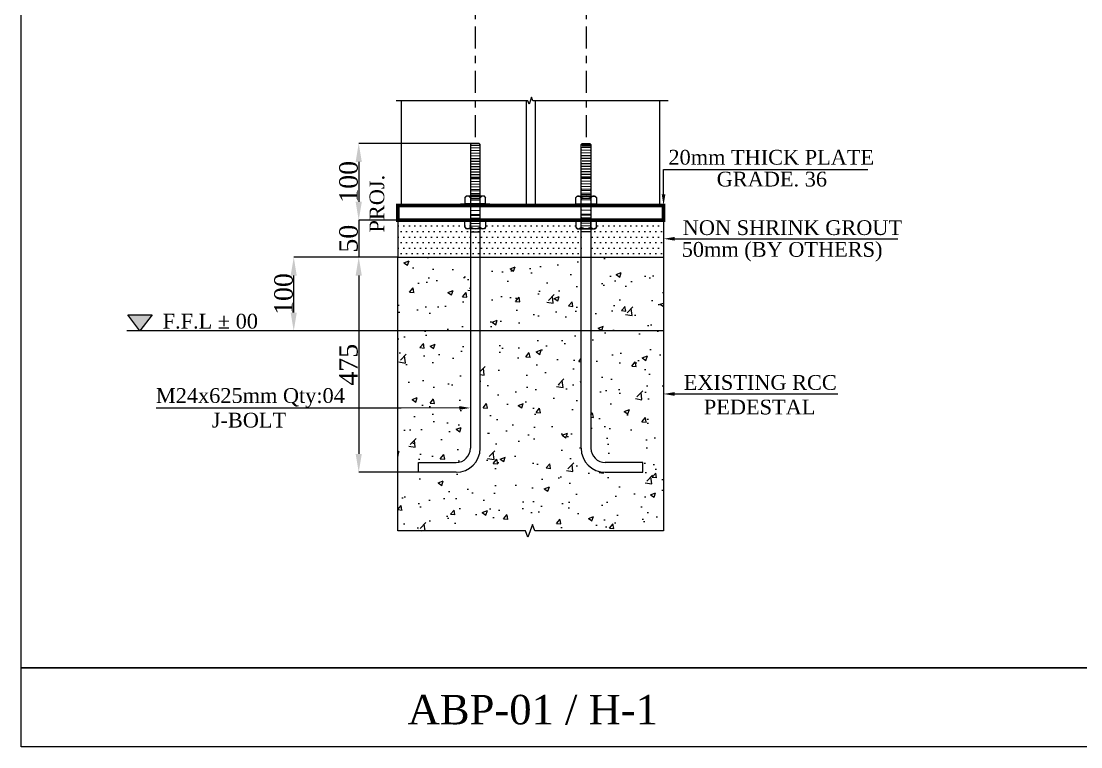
# Model space of a CAD drawing. Header units: millimetres. Extents: x 0 to 13151789, y -1482478 to 0.
# Drawn here: x 12765204 to 12766638, y -1279091 to -1278108 of the extents above; entities that cross this region are included whole.
import ezdxf

# ---------------------------------------------------------------- set-up
doc = ezdxf.new("R2010")
doc.units = ezdxf.units.MM
doc.header["$LTSCALE"] = 0.4
doc.header["$MEASUREMENT"] = 0
doc.header["$PDMODE"] = 66
doc.linetypes.add('XKITLINE03', pattern=[6, 3, -1, 1, -1])
doc.layers.get('0').update_dxf_attribs({"lineweight": 0})
doc.layers.get('Defpoints').update_dxf_attribs({"lineweight": 0})
for name, color, linetype, lineweight in [('2', 3, 'Continuous', 0), ('Bolt', 255, 'Continuous', 0), ('Layer 1', 7, 'Continuous', 0), ('MISCEL', 7, 'Continuous', 0), ('Other object type', 1, 'Continuous', 0), ('Outer Line', 1, 'Continuous', 0), ('TEXT', 7, 'Continuous', 0)]:
    doc.layers.add(name, color=color, linetype=linetype, lineweight=lineweight)
doc.styles.add('style2', font='ARIALN.TTF')
doc.styles.add('TNROMAN', font='times.ttf')
doc.dimstyles.new('shahid', dxfattribs={"dimtxt": 37.0005, "dimasz": 20, "dimexe": 8, "dimexo": 10, "dimgap": 5, "dimtad": 3, "dimdec": 0, "dimrnd": 1, "dimzin": 0, "dimdsep": 46, "dimtxsty": 'style2', "dimcen": 0.09, "dimclrt": 1, "dimadec": 0, "dimazin": 0, "dimtfac": 1, "dimtdec": 0, "dimtix": 1, "dimtmove": 1, "dimatfit": 3, "dimfxl": 1, "dimtolj": 1, "dimtzin": 0, "dimlwd": 5, "dimlwe": 5, "dimarcsym": 0})

# ---------------------------------------------------------------- blocks, each defined once
blk = doc.blocks.new('*D153')
at = {"layer": 'Defpoints', "color": 0, "lineweight": 0, "transparency": 16777216}
for p in [(12765818.4, -1278273.5), (12765660.6, -1278377.5), (12765818.4, -1278377.5)]:
    blk.add_point(p, dxfattribs=at)
at = {"layer": 'Layer 1', "color": 8, "lineweight": 5, "transparency": 16777216}
for p, q in [((12765818.4, -1278273.5), (12765660.6, -1278273.5)), ((12765660.6, -1278298.5), (12765660.6, -1278352.5)), ((12765818.4, -1278377.5), (12765660.6, -1278377.5))]:
    blk.add_line(p, q, dxfattribs=at)
at = {"layer": 'Layer 1', "color": 8, "lineweight": 0, "transparency": 16777216}
for points in [[(12765656.4, -1278298.5), (12765664.8, -1278298.5), (12765660.6, -1278273.5)], [(12765656.4, -1278352.5), (12765664.8, -1278352.5), (12765660.6, -1278377.5)]]:
    blk.add_solid(points, dxfattribs=at)
at = {"layer": 'Layer 1', "color": 1, "lineweight": 0, "transparency": 16777216, "insert": (12765646.9, -1278325.5), "char_height": 25, "attachment_point": 5, "rotation": 90, "style": 'TNROMAN'}
blk.add_mtext('\\A1;100', dxfattribs=at)
blk = doc.blocks.new('*D154')
at = {"layer": 'Defpoints', "color": 0, "lineweight": 0, "transparency": 16777216}
for p in [(12765825.9, -1278377.5), (12765660.6, -1278427.5), (12765713.4, -1278427.5)]:
    blk.add_point(p, dxfattribs=at)
at = {"layer": 'Layer 1', "color": 8, "lineweight": 5, "transparency": 16777216}
for p, q in [((12765825.9, -1278377.5), (12765660.6, -1278377.5)), ((12765660.6, -1278377.5), (12765660.6, -1278427.5)), ((12765713.4, -1278427.5), (12765660.6, -1278427.5))]:
    blk.add_line(p, q, dxfattribs=at)
at = {"layer": 'Layer 1', "color": 1, "lineweight": 0, "transparency": 16777216, "insert": (12765646.9, -1278402.5), "char_height": 25, "attachment_point": 5, "rotation": 90, "style": 'TNROMAN'}
blk.add_mtext('\\A1;50', dxfattribs=at)
blk = doc.blocks.new('*D139')
at = {"layer": 'Defpoints', "color": 0, "lineweight": 0, "transparency": 16777216}
for p in [(12765713.4, -1278427.5), (12765660.6, -1278718.9), (12765741.4, -1278718.9)]:
    blk.add_point(p, dxfattribs=at)
at = {"layer": 'Layer 1', "color": 8, "lineweight": 5, "transparency": 16777216}
for p, q in [((12765713.4, -1278427.5), (12765660.6, -1278427.5)), ((12765660.6, -1278452.5), (12765660.6, -1278693.9)), ((12765741.4, -1278718.9), (12765660.6, -1278718.9))]:
    blk.add_line(p, q, dxfattribs=at)
at = {"layer": 'Layer 1', "color": 8, "lineweight": 0, "transparency": 16777216}
for points in [[(12765656.4, -1278452.5), (12765664.8, -1278452.5), (12765660.6, -1278427.5)], [(12765656.4, -1278693.9), (12765664.8, -1278693.9), (12765660.6, -1278718.9)]]:
    blk.add_solid(points, dxfattribs=at)
at = {"layer": 'Layer 1', "color": 1, "lineweight": 0, "transparency": 16777216, "insert": (12765646.8, -1278573.2), "char_height": 25, "attachment_point": 5, "rotation": 90, "style": 'TNROMAN'}
blk.add_mtext('\\A1;475', dxfattribs=at)
blk = doc.blocks.new('*D152')
at = {"layer": 'Defpoints', "color": 0, "lineweight": 0, "transparency": 16777216}
for p in [(12765572.6, -1278427.5), (12765713.4, -1278427.5), (12765710.1, -1278527.5)]:
    blk.add_point(p, dxfattribs=at)
at = {"layer": 'Layer 1', "color": 8, "lineweight": 5, "transparency": 16777216}
for p, q in [((12765713.4, -1278427.5), (12765572.6, -1278427.5)), ((12765572.6, -1278502.5), (12765572.6, -1278452.5)), ((12765710.1, -1278527.5), (12765572.6, -1278527.5))]:
    blk.add_line(p, q, dxfattribs=at)
at = {"layer": 'Layer 1', "color": 8, "lineweight": 0, "transparency": 16777216}
for points in [[(12765568.4, -1278452.5), (12765576.7, -1278452.5), (12765572.6, -1278427.5)], [(12765568.4, -1278502.5), (12765576.7, -1278502.5), (12765572.6, -1278527.5)]]:
    blk.add_solid(points, dxfattribs=at)
at = {"layer": 'Layer 1', "color": 1, "lineweight": 0, "transparency": 16777216, "insert": (12765558.9, -1278477.5), "char_height": 25, "attachment_point": 5, "rotation": 90, "style": 'TNROMAN'}
blk.add_mtext('\\A1;100', dxfattribs=at)

msp = doc.modelspace()

# ---------------------------------------------------------------- hatches: boundary and pattern name
at = {"layer": 'Bolt', "linetype": 'Continuous', "lineweight": 0, "ltscale": 20}
h = msp.add_hatch(dxfattribs=at)
h.set_pattern_fill('DOTS', color=4, scale=120)
h.set_pattern_definition([(0, (5160631.653, -1963765.2475), (3.75, 7.5), [0, -7.5])])
h.paths.add_polyline_path([(12765825.1, -1278389), (12765817, -1278389), (12765817.8, -1278389, -0.144378), (12765811.8, -1278386.9), (12765811.8, -1278378.2), (12765825.1, -1278378), (12765825.1, -1278377.5), (12765713.4, -1278377.5), (12765713.4, -1278427.5), (12765825.1, -1278427.5)])
h.paths.add_polyline_path([(12765805.2, -1278387.9, -0.076214), (12765804.4, -1278386.9)], flags=16)
h.paths.add_polyline_path([(12765961.8, -1278389), (12765956.2, -1278389), (12765955.3, -1278388, -0.085805), (12765954.4, -1278386.9), (12765954.4, -1278378.5), (12765961.8, -1278378.5), (12765961.8, -1278377.5), (12765825.1, -1278377.5), (12765825.1, -1278378.5), (12765832.5, -1278378.5), (12765832.5, -1278386.9, -0.085805), (12765831.6, -1278388), (12765830.7, -1278389), (12765825.1, -1278389), (12765825.1, -1278427.5), (12765961.8, -1278427.5)])
h.paths.add_polyline_path([(12766073.4, -1278377.5), (12765975.1, -1278377.5), (12765975.1, -1278378.5), (12765982.5, -1278378.5), (12765982.5, -1278386.9, -0.076214), (12765981.7, -1278387.9), (12765980.8, -1278389), (12765975.1, -1278389), (12765975.1, -1278427.5), (12766073.4, -1278427.5)])
at = {"layer": 'Other object type', "lineweight": 0, "transparency": 33554526}
h = msp.add_hatch(dxfattribs=at)
h.set_pattern_fill('AR-CONC', color=255, scale=10)
h.set_pattern_definition([(50, (5159167.433, -1961807.455), (71.72601826, -6.2752135), [7.5, -82.5]), (355, (5159167.43, -1961807.455), (-13.87513336, 75.2192134), [6, -66]), (100.4514445, (5159173.41, -1961807.98), (57.8508847, 68.9439991), [6.3740192, -70.1142112]), (46.1842, (5159167.43, -1961787.455), (106.7241331, -16.5519281), [11.25, -123.75]), (96.6356355, (5159176.33, -1961788.83), (93.4661946, 97.4118601), [9.5610342, -105.171376]), (351.184164, (5159167.43, -1961787.46), (93.4661945, 97.41186), [9, -99.0000001]), (21, (5159177.433, -1961792.455), (59.6907052, -40.26188907), [7.5, -82.5]), (326, (5159177.43, -1961792.455), (24.3315332, 72.5150045), [6, -66]), (71.4514447, (5159182.41, -1961795.81), (84.0222377, 32.2531153), [6.374019, -70.1142112]), (37.5, (5159167.433, -1961807.455), (1.21598553, 33.28938538), [0, -65.2, 0, -67, 0, -66.25]), (7.5, (5159167.433, -1961807.455), (26.30695374, 39.44117119), [0, -38.2, 0, -63.7, 0, -25.25]), (327.5, (5159145.133, -1961807.455), (53.38224362, -2.25548717), [0, -25, 0, -78, 0, -103.5]), (317.5, (5159135.133, -1961807.455), (58.31861693, 10.01049823), [0, -32.5, 0, -51.8, 0, -73.5])])
h.paths.add_polyline_path([(12765961.8, -1278427.5), (12765825.1, -1278427.5), (12765825.1, -1278686.3, -0.414217), (12765792.5, -1278718.9), (12765741.4, -1278718.9), (12765741.4, -1278705.7), (12765792.5, -1278705.7, 0.414218), (12765811.8, -1278686.3), (12765811.8, -1278427.5), (12765713.4, -1278427.5), (12765713.4, -1278798.1), (12765886.5, -1278798.1), (12765889.7, -1278806.9), (12765896.1, -1278789.4), (12765899.3, -1278798.1), (12766073.4, -1278798.1), (12766073.4, -1278427.5), (12765975.1, -1278427.5), (12765975.1, -1278686.3, 0.414209), (12765994.4, -1278705.7), (12766045.5, -1278705.7), (12766045.5, -1278718.9), (12765994.4, -1278718.9, -0.41421), (12765961.8, -1278686.3)])
at = {"layer": 'Other object type', "lineweight": 0}
h = msp.add_hatch(color=4, dxfattribs=at)
h.dxf.hatch_style = 1
h.paths.add_polyline_path([(12765348, -1278505.4), (12765364.4, -1278527.5), (12765380.8, -1278505.4)])

# ---------------------------------------------------------------- linework, layer by layer
at = {"color": 8, "linetype": 'XKITLINE03', "lineweight": 0, "ltscale": 25}
for p, q in [((12765818.4, -1277875), (12765818.4, -1278273.5)), ((12765968.4, -1277875), (12765968.4, -1278273.5))]:
    msp.add_line(p, q, dxfattribs=at)
at = {"lineweight": 0}
msp.add_lwpolyline([(12765796.8, -1278631.7), (12765718.1, -1278632), (12765386.2, -1278632)], dxfattribs=at)
msp.add_solid([(12765796.8, -1278629.2), (12765811.8, -1278631.7), (12765796.8, -1278634.2)], dxfattribs=at)
at = {"layer": '2', "lineweight": 0}
for p, q in [((12765718.4, -1278357.5), (12765718.4, -1278215.6)), ((12765887.4, -1278215.6), (12765887.4, -1278357.5)), ((12765899.4, -1278215.6), (12765899.4, -1278357.5)), ((12766068.4, -1278357.5), (12766068.4, -1278215.6)), ((12765713.4, -1278357.5), (12766073.4, -1278357.5)), ((12765713.4, -1278357.5), (12765713.4, -1278377.5)), ((12766073.4, -1278357.5), (12766073.4, -1278377.5)), ((12765713.4, -1278377.5), (12766073.4, -1278377.5))]:
    msp.add_line(p, q, dxfattribs=at)
msp.add_lwpolyline([(12766079.7, -1278215.6), (12765896.3, -1278215.6), (12765894.6, -1278210.9), (12765891.2, -1278220.2), (12765889.5, -1278215.6), (12765711.2, -1278215.6)], dxfattribs=at)
at = {"layer": '2', "lineweight": 0, "const_width": 5}
msp.add_lwpolyline([(12766073.4, -1278377.5), (12765713.4, -1278377.5), (12765713.4, -1278357.5), (12766073.4, -1278357.5)], close=True, dxfattribs=at)
at = {"layer": 'Bolt', "color": 4, "linetype": 'Continuous', "lineweight": 0, "ltscale": 20}
for p, q in [((12765804.6, -1278379.3), (12765804.6, -1278379.3)), ((12765832.7, -1278379.3), (12765832.7, -1278379.3)), ((12765806.2, -1278388.7), (12765806.2, -1278388.7)), ((12765809.3, -1278388.7), (12765809.3, -1278388.7)), ((12765812.4, -1278388.7), (12765812.4, -1278388.7)), ((12765815.5, -1278388.7), (12765815.5, -1278388.7)), ((12765968.7, -1278388.7), (12765968.7, -1278388.7))]:
    msp.add_line(p, q, dxfattribs=at)
at = {"layer": 'Bolt', "linetype": 'ByBlock', "lineweight": 0, "ltscale": 20}
for points in [[(12766073.4, -1278342.5), (12766073.4, -1278308.8), (12766350.2, -1278308.8)], [(12766088.4, -1278402.6), (12766136.1, -1278402.6), (12766390.8, -1278402.6)], [(12766088.4, -1278612.8), (12766105.9, -1278612.8), (12766309.2, -1278612.8)]]:
    msp.add_lwpolyline(points, dxfattribs=at)
at = {"layer": 'Bolt', "lineweight": 0, "ltscale": 20}
for points in [[(12766075.9, -1278342.5), (12766073.4, -1278357.5), (12766070.9, -1278342.5)], [(12766088.4, -1278405.1), (12766073.4, -1278402.6), (12766088.4, -1278400.1)], [(12766088.4, -1278615.3), (12766073.4, -1278612.8), (12766088.4, -1278610.3)]]:
    msp.add_solid(points, dxfattribs=at)
at = {"layer": 'MISCEL', "lineweight": 0}
for p, q in [((12765813.4, -1278273.5), (12765811.8, -1278275)), ((12765811.8, -1278275), (12765811.8, -1278686.3)), ((12765811.8, -1278276), (12765824.9, -1278275.8)), ((12765811.8, -1278279.4), (12765825.1, -1278279.2)), ((12765812.2, -1278275.8), (12765823.5, -1278275.6)), ((12765812.3, -1278283), (12765825.1, -1278282.8)), ((12765823.5, -1278273.5), (12765813.4, -1278273.5)), ((12765825.1, -1278275), (12765823.5, -1278273.5)), ((12765825.1, -1278686.3), (12765825.1, -1278275)), ((12765961.8, -1278275), (12765963.4, -1278273.5)), ((12765961.8, -1278686.3), (12765961.8, -1278275)), ((12765975.1, -1278276), (12765962, -1278275.8)), ((12765975.2, -1278279.4), (12765962, -1278279.2)), ((12765974.2, -1278283), (12765962.9, -1278282.8)), ((12765974.3, -1278277.5), (12765963, -1278277.3)), ((12765963.4, -1278273.5), (12765973.5, -1278273.5)), ((12765973.5, -1278273.5), (12765975.1, -1278275)), ((12765975.1, -1278275), (12765975.1, -1278686.3)), ((12765811.8, -1278286.7), (12765825.1, -1278286.4)), ((12765811.8, -1278293.9), (12765825.1, -1278293.7)), ((12765812.4, -1278290.3), (12765825.1, -1278290)), ((12765812.6, -1278297.5), (12765825.1, -1278297.3)), ((12765975.2, -1278286.6), (12765962, -1278286.4)), ((12765975.3, -1278293.9), (12765962.1, -1278293.7)), ((12765974.2, -1278290.3), (12765962.9, -1278290.1)), ((12765974.3, -1278297.5), (12765963, -1278297.3)), ((12765811.8, -1278301.2), (12765824.9, -1278300.9)), ((12765811.8, -1278308.4), (12765825.1, -1278308.2)), ((12765812.7, -1278304.8), (12765824, -1278304.6)), ((12765812.8, -1278312), (12765824.1, -1278311.8)), ((12765975.1, -1278308.4), (12765961.8, -1278308.2)), ((12765975.2, -1278301.2), (12765962, -1278300.9)), ((12765974.1, -1278312), (12765962.7, -1278311.8)), ((12765974.2, -1278304.8), (12765962.9, -1278304.6)), ((12765811.8, -1278315.7), (12765825.1, -1278315.4)), ((12765811.8, -1278324.9), (12765825.1, -1278324.6)), ((12765812.7, -1278321.2), (12765824, -1278321)), ((12765812.8, -1278319.3), (12765824.1, -1278319.1)), ((12765975.1, -1278315.7), (12765961.8, -1278315.4)), ((12765975.1, -1278324.9), (12765961.8, -1278324.6)), ((12765974.1, -1278319.3), (12765962.7, -1278319.1)), ((12765974.2, -1278321.2), (12765962.9, -1278321)), ((12765811.8, -1278332.1), (12765825.1, -1278331.9)), ((12765812.8, -1278328.5), (12765824.1, -1278328.3)), ((12765812.8, -1278335.7), (12765824.1, -1278335.5)), ((12765812.8, -1278337.6), (12765824.1, -1278337.4)), ((12765975.1, -1278332.1), (12765961.8, -1278331.9)), ((12765974.1, -1278328.5), (12765962.7, -1278328.3)), ((12765974.1, -1278335.7), (12765962.7, -1278335.5)), ((12765974.1, -1278337.6), (12765962.7, -1278337.4)), ((12765804.4, -1278346.9), (12765806.1, -1278344.8)), ((12765804.4, -1278346.9), (12765804.4, -1278355.3)), ((12765830.7, -1278344.8), (12765806.1, -1278344.8)), ((12765811.6, -1278345.6), (12765824.9, -1278345.3)), ((12765811.8, -1278341.3), (12765825.1, -1278341)), ((12765811.8, -1278343.2), (12765825.1, -1278342.9)), ((12765811.8, -1278351.9), (12765811.8, -1278360.8)), ((12765812, -1278348.1), (12765825.2, -1278347.9)), ((12765812.8, -1278350.2), (12765824.1, -1278350)), ((12765832.5, -1278346.9), (12765830.7, -1278344.8)), ((12765832.5, -1278355.3), (12765832.5, -1278346.9)), ((12765954.4, -1278346.9), (12765956.2, -1278344.8)), ((12765954.4, -1278355.3), (12765954.4, -1278346.9)), ((12765956.2, -1278344.8), (12765980.8, -1278344.8)), ((12765974.9, -1278348.1), (12765961.7, -1278347.9)), ((12765975.1, -1278341.3), (12765961.8, -1278341)), ((12765975.1, -1278343.2), (12765961.8, -1278342.9)), ((12765975.2, -1278345.6), (12765962, -1278345.3)), ((12765974.1, -1278350.2), (12765962.7, -1278350)), ((12765975.1, -1278351.9), (12765975.1, -1278360.8)), ((12765982.5, -1278346.9), (12765980.8, -1278344.8)), ((12765982.5, -1278346.9), (12765982.5, -1278355.3)), ((12765838.3, -1278355.8), (12765798.6, -1278355.8)), ((12765798.6, -1278357.5), (12765798.6, -1278355.8)), ((12765838.3, -1278357.5), (12765798.6, -1278357.5)), ((12765803.2, -1278355.8), (12765803.2, -1278357.5)), ((12765832.5, -1278355.3), (12765804.4, -1278355.3)), ((12765812.9, -1278364.1), (12765824.2, -1278363.9)), ((12765833.7, -1278355.8), (12765833.7, -1278357.5)), ((12765838.3, -1278357.5), (12765838.3, -1278355.8)), ((12765948.6, -1278355.8), (12765988.3, -1278355.8)), ((12765948.6, -1278357.5), (12765948.6, -1278355.8)), ((12765948.6, -1278357.5), (12765988.3, -1278357.5)), ((12765953.2, -1278355.8), (12765953.2, -1278357.5)), ((12765954.4, -1278355.3), (12765982.5, -1278355.3)), ((12765974, -1278364.1), (12765962.7, -1278363.9)), ((12765983.7, -1278355.8), (12765983.7, -1278357.5)), ((12765988.3, -1278357.5), (12765988.3, -1278355.8)), ((12765832.5, -1278378.5), (12765804.4, -1278378.5)), ((12765804.4, -1278386.9), (12765804.4, -1278378.5)), ((12765811.8, -1278369.8), (12765825.1, -1278369.6)), ((12765811.8, -1278371), (12765825.1, -1278370.7)), ((12765811.8, -1278378.2), (12765825.1, -1278378)), ((12765811.8, -1278386.9), (12765811.8, -1278378.5)), ((12765812.9, -1278374.6), (12765824.2, -1278374.4)), ((12765812.9, -1278381.8), (12765824.2, -1278381.6)), ((12765832.5, -1278378.5), (12765832.5, -1278386.9)), ((12765954.4, -1278378.5), (12765982.5, -1278378.5)), ((12765954.4, -1278378.5), (12765954.4, -1278386.9)), ((12765975.1, -1278369.8), (12765961.8, -1278369.6)), ((12765975.1, -1278371), (12765961.8, -1278370.7)), ((12765975.1, -1278378.2), (12765961.8, -1278378)), ((12765974, -1278374.6), (12765962.7, -1278374.4)), ((12765974, -1278381.8), (12765962.7, -1278381.6)), ((12765975.1, -1278386.9), (12765975.1, -1278378.5)), ((12765982.5, -1278386.9), (12765982.5, -1278378.5)), ((12765804.4, -1278386.9), (12765806.1, -1278389)), ((12765830.7, -1278389), (12765806.1, -1278389)), ((12765811.8, -1278385.5), (12765825.1, -1278385.2)), ((12765811.8, -1278393.3), (12765825.1, -1278393.1)), ((12765812.9, -1278389.1), (12765824.2, -1278388.9)), ((12765832.5, -1278386.9), (12765830.7, -1278389)), ((12765954.4, -1278386.9), (12765956.2, -1278389)), ((12765956.2, -1278389), (12765980.8, -1278389)), ((12765975.1, -1278385.5), (12765961.8, -1278385.2)), ((12765975.1, -1278393.3), (12765961.8, -1278393.1)), ((12765974, -1278389.1), (12765962.7, -1278388.9)), ((12765982.5, -1278386.9), (12765980.8, -1278389)), ((12765741.4, -1278718.9), (12765741.4, -1278705.7)), ((12765741.4, -1278705.7), (12765792.5, -1278705.7)), ((12766045.5, -1278705.7), (12765994.4, -1278705.7)), ((12766045.5, -1278718.9), (12766045.5, -1278705.7)), ((12765792.5, -1278718.9), (12765741.4, -1278718.9)), ((12765994.4, -1278718.9), (12766045.5, -1278718.9))]:
    msp.add_line(p, q, dxfattribs=at)
for centre, radius, start, end in [((12765808.1, -1278349.1), 4.3, 30.159, 149.841), ((12765818.4, -1278356), 11.3, 54.1244, 125.8756), ((12765828.8, -1278349.1), 4.3, 30.159, 149.841), ((12765958.1, -1278349.1), 4.3, 30.159, 149.841), ((12765968.4, -1278356), 11.3, 54.1244, 125.8756), ((12765978.8, -1278349.1), 4.3, 30.159, 149.841), ((12765808.1, -1278384.7), 4.3, 210.159, 329.841), ((12765818.4, -1278377.7), 11.3, 234.1244, 305.8756), ((12765828.8, -1278384.7), 4.3, 210.159, 329.841), ((12765958.1, -1278384.7), 4.3, 210.159, 329.841), ((12765968.4, -1278377.7), 11.3, 234.1244, 305.8756), ((12765978.8, -1278384.7), 4.3, 210.159, 329.841), ((12765792.5, -1278686.3), 32.6, 270, 0), ((12765792.5, -1278686.3), 19.3, 270, 0), ((12765994.4, -1278686.3), 32.6, 180, 270), ((12765994.4, -1278686.3), 19.3, 180, 270)]:
    msp.add_arc(centre, radius, start, end, dxfattribs=at)
at = {"layer": 'Other object type', "color": 255, "lineweight": 0, "transparency": 33554526}
msp.add_line((12766073.4, -1278527.5), (12765346.7, -1278527.5), dxfattribs=at)
msp.add_lwpolyline([(12766073.4, -1278427.5), (12766073.4, -1278798.1), (12765899.3, -1278798.1), (12765896.1, -1278789.4), (12765889.7, -1278806.9), (12765886.5, -1278798.1), (12765713.4, -1278798.1), (12765713.4, -1278427.5)], close=True, dxfattribs=at)
at = {"layer": 'Other object type', "color": 4, "lineweight": 0}
msp.add_lwpolyline([(12765380.8, -1278505.4), (12765364.4, -1278527.5), (12765348, -1278505.4)], close=True, dxfattribs=at)
at = {"layer": 'Outer Line', "color": 0, "lineweight": 0}
for p, q in [((12765713.4, -1278377.5), (12765713.4, -1278427.5)), ((12766073.4, -1278377.5), (12766073.4, -1278427.5))]:
    msp.add_line(p, q, dxfattribs=at)
at = {"layer": 'Outer Line', "color": 3, "lineweight": 0}
for points in [[(12765203.5, -1277125.2), (12766667.7, -1277125.2), (12766667.7, -1278983.8), (12765203.5, -1278983.8)], [(12765203.5, -1278983.8), (12766667.7, -1278983.8), (12766667.7, -1279090.6), (12765203.5, -1279090.6)]]:
    msp.add_lwpolyline(points, close=True, dxfattribs=at)

# ---------------------------------------------------------------- texts
at = {"layer": 'TEXT', "lineweight": 0, "style": 'TNROMAN'}
for s, height, p in [('20mm THICK PLATE', 20, (12766080, -1278302.2)), ('GRADE. 36', 20, (12766145.4, -1278331.8)), ('NON SHRINK GROUT', 20, (12766099.4, -1278397.5)), ('50mm (BY OTHERS)', 20, (12766098, -1278427)), ('F.F.L ± 00 ', 20, (12765395.1, -1278524.2)), ('EXISTING RCC', 20, (12766100.7, -1278607.2)), ('M24x625mm Qty:04', 20, (12765385.9, -1278624.9)), ('PEDESTAL', 20, (12766128, -1278640.5)), ('J-BOLT', 20, (12765461.6, -1278658.2)), ('ABP-01 / H-1', 40, (12765726.8, -1279060.3))]:
    msp.add_text(s, height=height, dxfattribs=at).set_placement(p)
msp.add_text('PROJ.', height=20, rotation=90, dxfattribs=at).set_placement((12765695.2, -1278394.1))

# ---------------------------------------------------------------- dimensions: what is measured, and where the dimension line sits
at = {"layer": 'Layer 1', "color": 0, "lineweight": 0}
dim = msp.add_aligned_dim(p1=(12765818.4, -1278273.5), p2=(12765818.4, -1278377.5), distance=-157.8, text='100', dimstyle='shahid', override={"dimtxt": 25, "dimasz": 25, "dimexe": 0, "dimexo": 0, "dimgap": 1, "dimtxsty": 'TNROMAN', "dimclrd": 8, "dimclre": 8}, dxfattribs=at)
dim.commit()
dim.dimension.update_dxf_attribs({"geometry": '*D153', "text_midpoint": (12765646.9, -1278325.5)})
for base, p1, picture, middle in [((12765660.6, -1278427.5), (12765825.9, -1278377.5), '*D154', (12765646.9, -1278402.5)), ((12765572.6, -1278427.5), (12765710.1, -1278527.5), '*D152', (12765558.9, -1278477.5))]:
    dim = msp.add_linear_dim(base=base, p1=p1, p2=(12765713.4, -1278427.5), angle=90, dimstyle='shahid', override={"dimtxt": 25, "dimasz": 25, "dimexe": 0, "dimexo": 0, "dimgap": 1, "dimtxsty": 'TNROMAN', "dimclrd": 8, "dimclre": 8}, dxfattribs=at)
    dim.commit()
    dim.dimension.update_dxf_attribs({"geometry": picture, "text_midpoint": middle})
dim = msp.add_linear_dim(base=(12765660.6, -1278718.9), p1=(12765713.4, -1278427.5), p2=(12765741.4, -1278718.9), angle=90, text='475', dimstyle='shahid', override={"dimtxt": 25, "dimasz": 25, "dimexe": 0, "dimexo": 0, "dimgap": 1, "dimtxsty": 'TNROMAN', "dimclrd": 8, "dimclre": 8}, dxfattribs=at)
dim.commit()
dim.dimension.update_dxf_attribs({"geometry": '*D139', "text_midpoint": (12765646.8, -1278573.2)})

doc.saveas('drawing.dxf')
